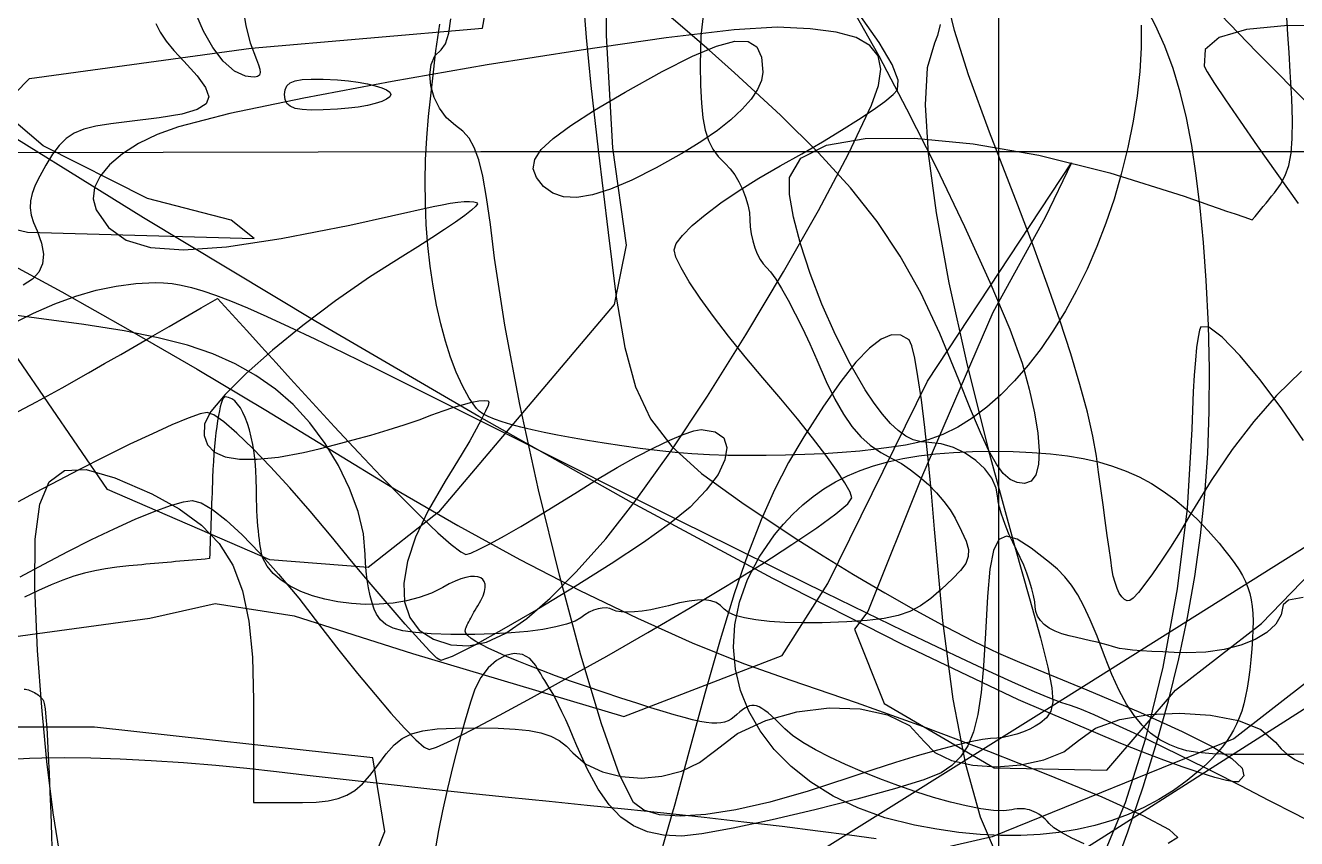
# Model space of a CAD drawing. Extents: x -75 to 75, y -75 to 75.
# Drawn here: x -26.06 to 8.11, y -32.56 to -10.71 of the extents above; entities that cross this region are included whole.
import ezdxf

# ---------------------------------------------------------------- set-up
doc = ezdxf.new("R2010")
doc.units = 0
for name, color, linetype in [('butterfly', 7, 'CONTINUOUS'), ('crosshair', 7, 'CONTINUOUS'), ('crown', 7, 'CONTINUOUS'), ('darth', 7, 'CONTINUOUS'), ('hellokitty', 7, 'CONTINUOUS'), ('jackskellington', 7, 'CONTINUOUS'), ('m4', 7, 'CONTINUOUS'), ('mushroom', 7, 'CONTINUOUS'), ('nes', 7, 'CONTINUOUS'), ('skullbones', 7, 'CONTINUOUS'), ('stormtrooper', 7, 'CONTINUOUS'), ('thundercats', 7, 'CONTINUOUS'), ('wolf', 7, 'CONTINUOUS')]:
    doc.layers.add(name, color=color, linetype=linetype)

msp = doc.modelspace()

# ---------------------------------------------------------------- linework, layer by layer
at = {"layer": 'butterfly', "color": 7}
for points in [[(-18.586286, -22.184556), (-18.166716, -22.088177), (-17.715373, -21.975147), (-17.246418, -21.84953), (-16.774016, -21.715503), (-16.312329, -21.577186), (-15.875521, -21.438671), (-15.477755, -21.304136), (-15.133194, -21.1777), (-14.827822, -21.064811), (-14.542373, -20.969166), (-14.283136, -20.892148), (-14.056397, -20.835139), (-13.868445, -20.799607), (-13.725566, -20.786907), (-13.634051, -20.798478), (-13.600185, -20.835647), (-13.621679, -20.923164), (-13.688828, -21.078979), (-13.796795, -21.294371), (-13.94074, -21.560619), (-14.115828, -21.869032), (-14.317221, -22.210888), (-14.540082, -22.577466), (-14.779573, -22.960046), (-15.234675, -23.740617), (-15.571635, -24.459888), (-15.790075, -25.112753), (-15.88962, -25.694102), (-15.869893, -26.198829), (-15.730519, -26.621795), (-15.471122, -26.957894), (-15.091324, -27.202016), (-14.621995, -27.354698), (-14.150821, -27.384529), (-13.663073, -27.282901), (-13.144019, -27.041262), (-12.578922, -26.651033), (-11.953053, -26.103579), (-11.25168, -25.390347), (-10.460068, -24.50273), (-9.665418, -23.498272), (-8.737413, -22.192656), (-7.728716, -20.671789), (-6.691979, -19.021635), (-5.679862, -17.328133), (-4.745026, -15.677189), (-3.940128, -14.15477), (-3.317826, -12.846811), (-3.127, -12.317954), (-3.064748, -11.879155), (-3.139294, -11.523612), (-3.358863, -11.244522), (-3.731678, -11.035085), (-4.265966, -10.888584), (-4.96995, -10.798188), (-5.851855, -10.757096), (-7.012948, -10.827116), (-8.83992, -11.042762), (-11.121282, -11.368926), (-13.645545, -11.7705), (-16.201223, -12.212375), (-18.576826, -12.659443), (-20.560864, -13.076568), (-21.94185, -13.42864), (-22.515735, -13.635227), (-23.022393, -13.880196), (-23.453032, -14.154657), (-23.79886, -14.449805), (-24.051086, -14.75675), (-24.200916, -15.066658), (-24.239558, -15.370639), (-24.158221, -15.659917), (-23.822703, -16.136224), (-23.349917, -16.474326), (-22.694584, -16.673829), (-21.811424, -16.734337), (-20.655154, -16.655456), (-19.180496, -16.436762), (-17.342169, -16.077832), (-15.094891, -15.57827), (-14.859211, -15.527809), (-14.638899, -15.48827), (-14.438809, -15.460047), (-14.263796, -15.443396), (-14.118712, -15.438598), (-14.00841, -15.446218), (-13.937748, -15.466256), (-13.911574, -15.499276), (-13.950469, -15.562607), (-14.066297, -15.669597), (-14.250834, -15.814462), (-14.495857, -15.991444), (-14.793143, -16.194756), (-15.134469, -16.418643), (-15.511614, -16.657347), (-15.916353, -16.905082), (-16.814933, -17.477372), (-17.723399, -18.111948), (-18.603598, -18.776469), (-19.417381, -19.438675), (-20.126596, -20.066196), (-20.693094, -20.626774), (-21.078722, -21.088095), (-21.245331, -21.417815), (-21.25548, -21.731194), (-21.1659, -21.982937), (-20.977525, -22.172816), (-20.691285, -22.300521), (-20.308111, -22.365799), (-19.828933, -22.368622), (-19.254683, -22.308254), (-18.586289, -22.184669), (-18.586289, -22.184669), (-18.586288, -22.184669), (-18.586288, -22.184669), (-18.586288, -22.184669), (-18.586288, -22.184669), (-18.586288, -22.184669), (-18.586288, -22.184669), (-18.586286, -22.184726)], [(9.351933, -10.715384), (7.869935, -10.70861), (6.764365, -10.8134), (6.027117, -11.02992), (5.650083, -11.358484), (5.625157, -11.799371), (5.707473, -11.953747), (5.903853, -12.26374), (6.201448, -12.710695), (6.587408, -13.275986), (7.048884, -13.94093), (7.573027, -14.686871), (8.146988, -15.495156)], [(0.065741, -33.055869), (-0.386836, -31.986049), (-0.781255, -30.573922), (-1.118696, -28.816016), (-1.400339, -26.708861), (-1.627364, -24.24904), (-1.707068, -23.277688), (-1.793869, -22.360409), (-1.884976, -21.518117), (-1.977601, -20.771639), (-2.068954, -20.141888), (-2.156244, -19.649664), (-2.236684, -19.31588), (-2.307483, -19.16142), (-2.528744, -19.032134), (-2.776182, -19.021974), (-3.05569, -19.136105), (-3.37316, -19.380001), (-3.734482, -19.759138), (-4.145551, -20.278879), (-4.612256, -20.944641), (-5.14049, -21.761844), (-5.546606, -22.450522), (-5.924847, -23.185429), (-6.286692, -23.998257), (-6.643621, -24.920616), (-7.007112, -25.98417), (-7.388645, -27.220558), (-7.799698, -28.661415), (-8.25175, -30.33838), (-8.606167, -31.637279), (-8.98262, -32.936828)], [(8.292365, -21.861412), (7.7139, -21.012685), (7.131975, -20.235134), (6.584795, -19.577387), (6.110569, -19.087986), (5.747503, -18.8155), (5.533805, -18.808445), (5.495904, -18.901634), (5.45818, -19.08903), (5.421629, -19.359342), (5.387245, -19.701255), (5.356023, -20.103562), (5.328958, -20.554892), (5.307044, -21.04404), (5.291276, -21.55966), (5.16318, -23.690212), (4.894327, -25.853586), (4.510768, -27.955577), (4.038557, -29.901895), (3.503743, -31.598332), (2.932381, -32.950657)]]:
    msp.add_lwpolyline(points, dxfattribs=at)
at = {"layer": 'crosshair', "color": 7}
msp.add_open_spline([(0.09992, 74.90009), (0.09992, 24.966696), (0.09992, -24.966701), (0.09992, -74.900096)], degree=3, dxfattribs=at)
at = {"layer": 'crown', "color": 7}
msp.add_lwpolyline([(-47.367094, -14.258825), (-46.596695, -14.24048), (-45.376146, -14.2227), (-43.730017, -14.205485), (-41.682893, -14.189116), (-39.259343, -14.173876), (-36.483948, -14.159483), (-33.381278, -14.146218), (-29.975917, -14.134083), (-26.292435, -14.123358), (-22.355412, -14.114045), (-18.189422, -14.106143), (-13.819044, -14.099934), (-9.268852, -14.095418), (-4.563423, -14.092596), (0.272667, -14.092596), (7.755807, -14.092596), (14.421119, -14.095418)], dxfattribs=at)
at = {"layer": 'darth', "color": 7}
for points in [[(3.387782, -30.011764), (0.637876, -28.83151), (-2.48814, -27.34863), (-5.965229, -25.576839), (-9.768356, -23.529994), (-13.872484, -21.22184), (-18.252578, -18.666205), (-22.883601, -15.876833), (-27.740519, -12.867526), (-28.017208, -12.660657), (-28.21329, -12.400956), (-28.327999, -12.033277), (-28.36057, -11.50253), (-28.310242, -10.753568), (-28.176244, -9.731247)], [(-11.056449, -10.11727), (-10.987796, -11.033392), (-10.857126, -12.323881), (-10.661221, -14.051025), (-10.396865, -16.277109), (-10.177015, -18.010885), (-9.95029, -19.363435), (-9.66222, -20.424026), (-9.258339, -21.281868), (-8.684178, -22.026201), (-7.88527, -22.746235), (-6.807146, -23.531208), (-5.395338, -24.47033), (-4.620042, -24.965687), (-3.800279, -25.466829), (-2.960889, -25.96004), (-2.126713, -26.431521), (-1.322591, -26.867526), (-0.573364, -27.254312), (0.096127, -27.578133), (0.661042, -27.825162), (2.466607, -28.564444), (3.913688, -29.178418), (5.028627, -29.681479), (5.837767, -30.088048), (6.367451, -30.412463), (6.644022, -30.669116), (6.693822, -30.8724), (6.543194, -31.03671), (6.436156, -31.042072), (6.221122, -31.000953), (5.911036, -30.917443), (5.518839, -30.795777), (5.057473, -30.640188), (4.53988, -30.454824), (3.979003, -30.24392), (3.387782, -30.011679)], [(8.239763, -19.996995), (7.570982, -20.656012), (6.958662, -21.350082), (6.380855, -22.10243), (5.81561, -22.936227), (5.240976, -23.874672), (4.977068, -24.314431), (4.71755, -24.729128), (4.469054, -25.109338), (4.238212, -25.445719), (4.031655, -25.728872), (3.856017, -25.949372), (3.71793, -26.09785), (3.624023, -26.164877), (3.551258, -26.169393), (3.47905, -26.136232), (3.408974, -26.068301), (3.342605, -25.968451), (3.281518, -25.839475), (3.227284, -25.684196), (3.181483, -25.505465), (3.145684, -25.306132), (3.11171, -25.069121), (3.069037, -24.767087), (3.019385, -24.41239), (2.964474, -24.017477), (2.906022, -23.59468), (2.845748, -23.156445), (2.78537, -22.715162), (2.72661, -22.283221), (2.632948, -21.744092), (2.485052, -21.100343), (2.285724, -20.360949), (2.037772, -19.5348), (1.744001, -18.630927), (1.407216, -17.658248), (1.030223, -16.62571), (0.615828, -15.542315), (-0.142317, -13.578048), (-0.70763, -12.033982), (-1.091062, -10.845262), (-1.303566, -9.946949)], [(-3.773691, -10.370367), (-3.123076, -11.52333), (-2.372715, -12.948016), (-1.583879, -14.519683), (-0.817841, -16.113618), (-0.135871, -17.605049), (0.40076, -18.869264), (0.73078, -19.78149), (0.923729, -20.485522), (1.064212, -21.117361), (1.15209, -21.670319), (1.187225, -22.137707), (1.169481, -22.512865), (1.098718, -22.789076), (0.9748, -22.959736), (0.797588, -23.0181), (0.594439, -22.993828), (0.407241, -22.910234), (0.225476, -22.750722), (0.038629, -22.498641), (-0.163819, -22.137482), (-0.392385, -21.650648), (-0.657586, -21.021575), (-0.96994, -20.233723), (-1.480653, -18.98712), (-1.994194, -17.893057), (-2.543806, -16.906013), (-3.162729, -15.980522), (-3.884204, -15.071032), (-4.741475, -14.132051), (-5.767781, -13.118111), (-6.996365, -11.983634), (-7.680199, -11.37426), (-8.33461, -10.805751), (-8.9441, -10.290583)], [(-26.679619, -16.998441), (-25.083272, -17.871269), (-23.306273, -18.872537), (-21.445871, -19.948256), (-19.599319, -21.044378), (-17.863867, -22.10686), (-16.137261, -23.158138), (-14.43446, -24.144279), (-12.769165, -25.058397), (-11.155074, -25.893605), (-9.605886, -26.643075), (-8.1353, -27.299947), (-6.757015, -27.857336), (-5.48473, -28.308383), (-3.730766, -28.900937), (-1.930327, -29.546633), (-0.17146, -30.209686), (1.457791, -30.854338), (2.869379, -31.444832), (3.975258, -31.945381), (4.687383, -32.320257), (4.917708, -32.533673), (4.658001, -32.696572)], [(-3.194904, -32.568612), (-3.90879, -32.469919), (-4.759801, -32.359937), (-5.716081, -32.242335), (-6.745775, -32.120839), (-7.817027, -31.999088), (-8.897981, -31.880809), (-9.956783, -31.76967), (-10.961576, -31.669368), (-11.978333, -31.568953), (-13.071423, -31.457504), (-14.206586, -31.338688), (-15.349563, -31.21626), (-16.466093, -31.093917), (-17.521918, -30.975383), (-18.482778, -30.864329), (-19.314412, -30.764507), (-20.104174, -30.675776), (-20.945024, -30.5965), (-21.811119, -30.528174), (-22.676612, -30.472266), (-23.515659, -30.430299), (-24.302415, -30.40377), (-25.011035, -30.394175), (-25.615675, -30.402924), (-25.945392, -30.41393), (-26.275108, -30.424937)]]:
    msp.add_lwpolyline(points, dxfattribs=at)
at = {"layer": 'hellokitty', "color": 7}
msp.add_lwpolyline([(-2.160893, -32.202429), (-2.954842, -32.002954), (-3.686041, -31.74077), (-4.351974, -31.421069), (-4.950128, -31.049043), (-5.477985, -30.629943), (-5.933032, -30.168962), (-6.312753, -29.671291), (-6.614633, -29.142181), (-6.836157, -28.586824), (-6.97481, -28.010413), (-7.028077, -27.418198), (-6.993443, -26.815343), (-6.868392, -26.207126), (-6.65041, -25.598683), (-6.336981, -24.995264), (-5.925591, -24.402089), (-5.68179, -24.109284), (-5.428313, -23.839338), (-5.163739, -23.591716), (-4.886642, -23.365826), (-4.595598, -23.161158), (-4.289183, -22.977177), (-3.965972, -22.813291), (-3.624543, -22.668962), (-3.26347, -22.543684), (-2.881329, -22.436863), (-2.476696, -22.347991), (-2.048147, -22.276504), (-1.594258, -22.221838), (-1.113605, -22.183484), (-0.604763, -22.160906), (-0.066309, -22.153568), (0.485927, -22.160624), (1.003782, -22.182637), (1.489719, -22.220765), (1.946201, -22.275855), (2.375688, -22.348951), (2.780644, -22.441012), (3.163531, -22.553082), (3.52681, -22.686093), (3.872944, -22.841118), (4.204395, -23.019087), (4.523624, -23.221074), (4.833095, -23.448009), (5.135269, -23.700936), (5.432609, -23.980844), (5.727576, -24.28872), (6.022632, -24.625581), (6.183277, -24.819976), (6.326024, -25.00136), (6.451649, -25.172528), (6.560923, -25.336329), (6.654622, -25.495616), (6.733519, -25.653208), (6.798387, -25.811902), (6.85, -25.974575), (6.889133, -26.144049), (6.916559, -26.323148), (6.933052, -26.51472), (6.939386, -26.721561), (6.936332, -26.946548), (6.924665, -27.192477), (6.90516, -27.462196), (6.878592, -27.75853), (6.849691, -28.031664), (6.816966, -28.2851), (6.779645, -28.520502), (6.736957, -28.739534), (6.688128, -28.943891), (6.632388, -29.135266), (6.568964, -29.315324), (6.497084, -29.485758), (6.415977, -29.648205), (6.32487, -29.804387), (6.222992, -29.955997), (6.10957, -30.104671), (5.983832, -30.252104), (5.845007, -30.39996), (5.692323, -30.549962), (5.525007, -30.703773), (5.169576, -31.000247), (4.797154, -31.269769), (4.407811, -31.512283), (4.001619, -31.727788), (3.578649, -31.916256), (3.138974, -32.077715), (2.682663, -32.212109), (2.20979, -32.319467), (1.720425, -32.399731), (1.21464, -32.452901), (0.692506, -32.478866), (0.154095, -32.478866), (-0.400521, -32.450644), (-0.971272, -32.395328), (-1.558085, -32.312834), (-2.160893, -32.203276)], dxfattribs=at)
at = {"layer": 'jackskellington', "color": 7}
msp.add_lwpolyline([(9.238415, -30.28662), (8.032639, -30.299038), (7.092846, -30.303836), (6.377337, -30.298756), (5.844417, -30.281258), (5.452383, -30.249395), (5.159539, -30.200881), (4.924186, -30.133486), (4.704626, -30.04501), (4.433127, -29.904378), (4.185352, -29.730473), (3.956844, -29.517198), (3.743149, -29.258484), (3.539811, -28.948266), (3.342379, -28.580446), (3.146394, -28.148928), (2.947402, -27.647673), (2.745947, -27.125505), (2.563004, -26.686255), (2.391712, -26.318237), (2.225202, -26.009824), (2.056611, -25.74939), (1.879072, -25.525221), (1.685721, -25.325718), (1.469693, -25.139197), (0.975263, -24.757746), (0.593652, -24.516643), (0.308256, -24.434178), (0.102468, -24.528722), (-0.040316, -24.818536), (-0.136699, -25.321908), (-0.203287, -26.05721), (-0.256683, -27.042701), (-0.307542, -27.91728), (-0.37435, -28.638047), (-0.463113, -29.223912), (-0.579842, -29.693812), (-0.730544, -30.066712), (-0.921229, -30.361522), (-1.157905, -30.597177), (-1.446582, -30.792644), (-1.906586, -30.979786), (-2.696765, -31.226194), (-3.710831, -31.505933), (-4.842499, -31.793009), (-5.985482, -32.061459), (-7.033493, -32.285374), (-7.880247, -32.438734), (-8.419457, -32.49563), (-8.90824, -32.467972), (-9.337408, -32.37927), (-9.717197, -32.220604), (-10.057844, -31.983227), (-10.369586, -31.658248), (-10.66266, -31.23689), (-10.9473, -30.710292), (-11.233744, -30.069648), (-11.333347, -29.833851), (-11.435604, -29.599494), (-11.537607, -29.372756), (-11.636453, -29.159791), (-11.729236, -28.966723), (-11.81305, -28.799732), (-11.88499, -28.664999), (-11.94215, -28.568649), (-11.992951, -28.489542), (-12.046669, -28.404339), (-12.101673, -28.315636), (-12.156336, -28.226172), (-12.209032, -28.138627), (-12.258131, -28.055653), (-12.302006, -27.97999), (-12.339029, -27.91426), (-12.496766, -27.719357), (-12.694839, -27.613157), (-12.919787, -27.590579), (-13.158152, -27.646177), (-13.396473, -27.774842), (-13.621291, -27.97141), (-13.819145, -28.230659), (-13.976576, -28.547397), (-14.097022, -28.899244), (-14.241165, -29.382775), (-14.398764, -29.957013), (-14.559574, -30.581034), (-14.713353, -31.213946), (-14.849857, -31.814797), (-14.958842, -32.342665), (-15.030066, -32.756601)], dxfattribs=at)
at = {"layer": 'm4', "color": 7}
for points in [[(-20.207807, -10.26888), (-20.13489, -10.720944), (-20.015594, -11.17408), (-19.849988, -11.619003), (-19.791333, -11.767311), (-19.757534, -11.885618), (-19.749815, -11.975816), (-19.769398, -12.03974), (-19.817507, -12.079307), (-19.895364, -12.096241), (-20.004193, -12.092572), (-20.145218, -12.070276), (-20.442789, -11.936446), (-20.74007, -11.670791), (-21.021933, -11.303676), (-21.273252, -10.86547), (-21.478901, -10.386538)], [(-9.711799, -31.591813), (-10.090733, -30.848581), (-10.576014, -29.477376), (-11.127036, -27.637174), (-11.703187, -25.48698), (-12.263858, -23.185824), (-12.76844, -20.892712), (-13.176323, -18.766619), (-13.446898, -16.966606), (-13.559939, -16.05658), (-13.663901, -15.327883), (-13.765995, -14.756129), (-13.873434, -14.31685), (-13.99343, -13.985606), (-14.133196, -13.738012), (-14.299944, -13.549572), (-14.500886, -13.395902), (-14.740306, -13.191094), (-14.932319, -12.932888), (-15.073239, -12.640958), (-15.159381, -12.334944), (-15.187058, -12.034462), (-15.152586, -11.759183), (-15.052278, -11.52872), (-14.882448, -11.362745), (-14.766315, -11.203685), (-14.67881, -10.913588), (-14.62095, -10.531798)], [(-22.551647, -10.654762), (-22.436962, -10.888076), (-22.276531, -11.126638), (-22.065387, -11.382924), (-21.79856, -11.66938), (-21.439866, -12.061189), (-21.214128, -12.374794), (-21.132217, -12.622218), (-21.205001, -12.815484), (-21.44335, -12.96667), (-21.858132, -13.087744), (-22.460216, -13.190783), (-23.260473, -13.287783), (-23.764318, -13.348432), (-24.168904, -13.41515), (-24.492125, -13.497276), (-24.751871, -13.60421), (-24.966036, -13.745293), (-25.152512, -13.929895), (-25.329191, -14.167385), (-25.513966, -14.467133), (-25.67435, -14.754379), (-25.794572, -15.002424), (-25.875956, -15.221344), (-25.919834, -15.421214), (-25.927533, -15.612052), (-25.90038, -15.803963), (-25.839706, -16.007022), (-25.746837, -16.231248), (-25.624147, -16.56077), (-25.574045, -16.853886), (-25.597495, -17.112092), (-25.695461, -17.336825), (-25.868905, -17.529611), (-26.118793, -17.691917)], [(-1.470273, -10.680162), (-1.544937, -10.980165), (-1.626184, -11.187146), (-1.818034, -11.848506), (-1.871833, -12.841533), (-1.790556, -14.147629), (-1.577177, -15.748196), (-1.234673, -17.624635), (-0.766015, -19.758348), (-0.174178, -22.13068), (0.537862, -24.72306), (0.931874, -26.1088), (1.223304, -27.168714), (1.419223, -27.952416), (1.526696, -28.509467), (1.552792, -28.889479), (1.504578, -29.141983), (1.389123, -29.316622), (1.213494, -29.462954), (1.0848, -29.545617), (0.934356, -29.622833), (0.767628, -29.692909), (0.590082, -29.75418), (0.40718, -29.804895), (0.22439, -29.84339), (0.047177, -29.867943), (-0.118994, -29.876974), (-0.33511, -29.898706), (-0.655464, -29.960286), (-1.064557, -30.057314), (-1.546886, -30.185528), (-2.086948, -30.340581), (-2.669241, -30.518212), (-3.278265, -30.714102), (-3.898516, -30.923934), (-5.0242, -31.29167), (-6.049819, -31.579932), (-6.968412, -31.787873), (-7.773017, -31.914732), (-8.456673, -31.95969), (-9.012419, -31.921957), (-9.433294, -31.800714), (-9.712338, -31.595143), (-9.712335, -31.595143), (-9.712335, -31.595143), (-9.712333, -31.595172), (-9.712333, -31.595172), (-9.712331, -31.595172), (-9.712331, -31.595172), (-9.712329, -31.595172), (-9.711792, -31.595172)], [(-19.095669, -12.566536), (-19.081465, -12.434625), (-19.034208, -12.330203), (-18.946927, -12.251378), (-18.812651, -12.196204), (-18.624409, -12.16276), (-18.375231, -12.149214), (-18.058146, -12.153447), (-17.666182, -12.173767), (-17.379029, -12.19832), (-17.11114, -12.233118), (-16.868378, -12.276524), (-16.656608, -12.326957), (-16.481691, -12.382753), (-16.349492, -12.44233), (-16.265872, -12.504108), (-16.236696, -12.566423), (-16.265872, -12.628766), (-16.349492, -12.690516), (-16.481691, -12.750121), (-16.656608, -12.805917), (-16.868378, -12.856322), (-17.11114, -12.899727), (-17.379029, -12.934525), (-17.666182, -12.959079), (-18.058146, -12.979399), (-18.375231, -12.983632), (-18.624409, -12.970085), (-18.812651, -12.93667), (-18.946927, -12.881496), (-19.034208, -12.802671), (-19.081465, -12.698249), (-19.095669, -12.566282)]]:
    msp.add_lwpolyline(points, dxfattribs=at)
at = {"layer": 'mushroom', "color": 7}
for points in [[(-9.008858, -22.141433), (-9.533669, -22.074236), (-10.032322, -22.00591), (-10.504227, -21.936568), (-10.948794, -21.866379), (-11.365435, -21.795485), (-11.753557, -21.72397), (-12.112572, -21.652031), (-12.44189, -21.579754), (-12.74092, -21.507308), (-13.009073, -21.434805), (-13.245759, -21.362386), (-13.450388, -21.290222), (-13.622369, -21.218397), (-13.761114, -21.147079), (-13.866032, -21.076411), (-13.936532, -21.006476), (-14.129172, -20.723605), (-14.309434, -20.39713), (-14.476761, -20.030495), (-14.630598, -19.627058), (-14.770389, -19.190263), (-14.895579, -18.723439), (-15.005611, -18.230002), (-15.099931, -17.713394), (-15.177981, -17.176946), (-15.239207, -16.624073), (-15.283053, -16.058217), (-15.308964, -15.48271), (-15.316383, -14.900965), (-15.304753, -14.316398), (-15.27352, -13.732368), (-15.222128, -13.152316), (-15.120412, -12.209299), (-15.023622, -11.385718), (-14.922066, -10.674574)], [(3.934084, -10.701357), (3.931968, -11.311494), (3.894902, -11.945365), (3.822799, -12.602491), (3.715581, -13.282364), (3.573166, -13.98442), (3.395477, -14.708207), (3.202599, -15.375211), (2.98449, -16.023335), (2.742798, -16.65032), (2.47917, -17.253908), (2.195254, -17.831871), (1.892696, -18.381894), (1.573144, -18.901719), (1.238245, -19.389089), (0.889647, -19.841717), (0.528997, -20.257402), (0.157943, -20.633802), (-0.221869, -20.968686), (-0.608791, -21.259799), (-1.001176, -21.504852), (-1.397376, -21.701618), (-1.795744, -21.84778), (-2.073371, -21.920114), (-2.402183, -21.986436), (-2.776161, -22.046493), (-3.189285, -22.099974), (-3.635534, -22.14671), (-4.108889, -22.186419), (-4.60333, -22.218874), (-5.112837, -22.24371), (-5.63139, -22.260926), (-6.152968, -22.270239), (-6.671553, -22.270239), (-7.181124, -22.262619), (-7.67566, -22.24625), (-8.149144, -22.22085), (-8.595553, -22.186278), (-9.008858, -22.142138)]]:
    msp.add_lwpolyline(points, dxfattribs=at)
at = {"layer": 'nes', "color": 7}
for points in [[(-57.410088, -6.919213), (-54.734169, -10.761555), (-51.695144, -15.157138), (-48.367521, -19.999479), (-44.825813, -25.182038), (-41.286814, -30.363949), (-37.966958, -35.20437), (-34.940212, -39.596905), (-32.280544, -43.435212), (-30.061922, -46.612922), (-28.35831, -49.023607), (-27.243676, -50.5609), (-26.791987, -51.118458), (-25.682153, -50.498896), (-22.681252, -48.662589), (-17.995512, -45.739726), (-11.831158, -41.86044), (-4.394416, -37.154893), (4.108486, -31.753301), (13.471324, -25.785796), (23.487872, -19.382541), (33.513742, -12.971186), (42.903301, -6.980455)], [(5.335309, -9.655865), (7.040377, -11.428644), (8.540267, -12.943952), (9.643741, -14.000648), (10.159563, -14.397594), (10.536889, -14.231026), (11.44788, -13.753647), (12.832628, -12.998957), (14.631225, -12.00037), (16.783761, -10.791386), (19.230329, -9.405506)], [(-9.325243, -27.023905), (-8.224369, -26.382076), (-7.197351, -25.764545), (-6.266665, -25.186159), (-5.454791, -24.661762), (-4.784205, -24.206227), (-4.277385, -23.834427), (-3.956809, -23.56118), (-3.844956, -23.401386), (-3.893733, -23.249719), (-4.03353, -22.99984), (-4.254545, -22.664927), (-4.546975, -22.258216), (-4.901018, -21.792945), (-5.306873, -21.28232), (-5.754736, -20.739578), (-6.234807, -20.1779), (-6.714878, -19.611903), (-7.162742, -19.056659), (-7.568597, -18.526335), (-7.92264, -18.034958), (-8.21507, -17.596667), (-8.436084, -17.225545), (-8.575881, -16.935703), (-8.624658, -16.741195), (-8.566379, -16.570733), (-8.399351, -16.349781), (-8.135283, -16.087597), (-7.785889, -15.793436), (-7.362879, -15.476586), (-6.877966, -15.146273), (-6.34286, -14.811783), (-5.769274, -14.482401), (-5.189721, -14.157422), (-4.637519, -13.835576), (-4.125578, -13.525273), (-3.666807, -13.234838), (-3.274118, -12.97271), (-2.960419, -12.747243), (-2.738621, -12.56679), (-2.621634, -12.439762), (-2.601252, -12.178932), (-2.764607, -11.755316), (-3.113894, -11.166064), (-3.651308, -10.408157)], [(-12.129772, -15.03488), (-12.325187, -14.793834), (-12.408947, -14.557077), (-12.369843, -14.3116), (-12.196666, -14.044477), (-11.878209, -13.742697), (-11.403264, -13.393306), (-10.760623, -12.98335), (-9.939076, -12.499875), (-8.940162, -11.943784), (-8.126371, -11.532022), (-7.481696, -11.262274), (-6.99013, -11.132226), (-6.635665, -11.139564), (-6.402295, -11.281888), (-6.274011, -11.556942), (-6.234807, -11.962354), (-6.271257, -12.186947), (-6.378677, -12.430081), (-6.554168, -12.688794), (-6.794834, -12.960151), (-7.097777, -13.241244), (-7.460099, -13.529055), (-7.878904, -13.820703), (-8.351293, -14.113226), (-9.101874, -14.535713), (-9.758882, -14.866957), (-10.329348, -15.108709), (-10.820309, -15.262689), (-11.238797, -15.330564), (-11.591848, -15.314195), (-11.886494, -15.215078), (-12.129772, -15.035049)], [(-26.402112, -21.162404), (-25.756659, -20.823144), (-25.071268, -20.448805), (-24.362679, -20.047541), (-23.929584, -19.797831), (-23.49649, -19.548149), (-23.063395, -19.298439), (-22.6303, -19.048729), (-22.197205, -18.799047), (-21.764111, -18.549336), (-21.331016, -18.299654), (-20.897921, -18.049944), (-20.504256, -18.48039), (-20.110592, -18.910835), (-19.716927, -19.34128), (-19.323262, -19.771754), (-18.929598, -20.202199), (-18.535933, -20.632644), (-18.142268, -21.06309), (-17.748604, -21.493535), (-17.108187, -22.185036), (-16.495684, -22.82966), (-15.925578, -23.413352), (-15.41235, -23.922001), (-14.970481, -24.341581), (-14.614453, -24.658008), (-14.358748, -24.857172), (-14.217847, -24.925019), (-14.087849, -24.888443), (-13.86339, -24.788338), (-13.556763, -24.631564), (-13.180256, -24.425062), (-12.746161, -24.175775), (-12.266769, -23.890533), (-11.75437, -23.576335), (-11.221255, -23.240039), (-10.681481, -22.903997), (-10.149998, -22.590476), (-9.640435, -22.306392), (-9.16642, -22.058572), (-8.741582, -21.853848), (-8.37955, -21.699134), (-8.093954, -21.601288), (-7.898421, -21.567139), (-7.518383, -21.626913), (-7.288587, -21.794694), (-7.203306, -22.053351), (-7.256811, -22.385611), (-7.443376, -22.774344), (-7.757273, -23.202278), (-8.192774, -23.652281), (-8.744151, -24.107082), (-9.447308, -24.602918), (-10.319122, -25.17772), (-11.284691, -25.786756), (-12.269118, -26.385349), (-13.197502, -26.928768), (-13.994944, -27.37228), (-14.586543, -27.671182), (-14.897401, -27.780769), (-14.996203, -27.712471), (-15.196222, -27.51675), (-15.485367, -27.207322), (-15.85155, -26.79793), (-16.282681, -26.302263), (-16.766671, -25.734065), (-17.291431, -25.107052), (-17.844872, -24.434968)], [(-17.844872, -24.434968), (-18.406092, -23.763251), (-18.95315, -23.137282), (-19.472392, -22.570777), (-19.950167, -22.077312), (-20.37282, -21.670601), (-20.7267, -21.364249), (-20.998153, -21.171943), (-21.173528, -21.107286), (-21.366279, -21.149845), (-21.687537, -21.264822), (-22.120157, -21.444287), (-22.646994, -21.680366), (-23.250904, -21.965157), (-23.914741, -22.290728), (-24.62136, -22.649263), (-25.353617, -23.032775), (-25.801714, -23.271196), (-26.249811, -23.509618)], [(-26.20406, -25.529623), (-25.564275, -25.189263), (-24.921314, -24.845714), (-24.28679, -24.525223), (-23.677071, -24.234788), (-23.108526, -23.981409), (-22.597523, -23.772141), (-22.16043, -23.613984), (-21.813618, -23.513936), (-21.573453, -23.479053), (-21.337424, -23.540436), (-21.030608, -23.719365), (-20.660992, -24.008079), (-20.236562, -24.398759), (-19.765303, -24.88356), (-19.255201, -25.454722), (-18.714242, -26.104397), (-18.150412, -26.824826), (-17.631279, -27.496938), (-17.131167, -28.123951), (-16.66215, -28.692149), (-16.236306, -29.187788), (-15.86571, -29.597208), (-15.562438, -29.906608), (-15.338567, -30.102329), (-15.206173, -30.170627), (-15.013838, -30.106393), (-14.618182, -29.922328), (-14.043324, -29.631328), (-13.313385, -29.246292), (-12.452487, -28.780118), (-11.48475, -28.24573), (-10.434296, -27.656027), (-9.325243, -27.023934)], [(8.366077, -24.714594), (1.899719, -28.78294), (-5.514709, -33.414771), (-12.942803, -38.028004), (-19.450159, -42.040696), (-24.102374, -44.870764), (-25.965045, -45.936237), (-25.996679, -45.927771), (-26.046364, -45.905757), (-26.111569, -45.872032), (-26.189766, -45.827977), (-26.278425, -45.775032), (-26.375014, -45.714693), (-26.477004, -45.648427), (-26.581862, -45.577759)]]:
    msp.add_lwpolyline(points, dxfattribs=at)
at = {"layer": 'skullbones', "color": 7}
for points in [[(-7.829444, -10.355776), (-7.902752, -10.992385), (-7.921023, -11.762598), (-7.91408, -12.32501), (-7.891265, -12.797873), (-7.849597, -13.193041), (-7.786098, -13.522422), (-7.697787, -13.797871), (-7.581685, -14.031213), (-7.434812, -14.234384), (-7.254189, -14.41924), (-7.120235, -14.558968), (-6.995268, -14.725169), (-6.882023, -14.911605), (-6.783236, -15.112096), (-6.70164, -15.320404), (-6.639971, -15.530377), (-6.600964, -15.735778), (-6.587355, -15.930455), (-6.578178, -16.120419), (-6.551874, -16.312358), (-6.51029, -16.501024), (-6.455269, -16.681166), (-6.388655, -16.847536), (-6.312292, -16.994856), (-6.228026, -17.117905), (-6.137698, -17.211377), (-6.029041, -17.329487), (-5.892238, -17.523035), (-5.732813, -17.781861), (-5.556299, -18.095721), (-5.368221, -18.454453), (-5.17411, -18.847843), (-4.979492, -19.265701), (-4.789895, -19.69784), (-4.535705, -20.273319), (-4.29899, -20.756314), (-4.070971, -21.158283), (-3.842867, -21.490685), (-3.605897, -21.764976), (-3.351281, -21.992589), (-3.070239, -22.185008), (-2.753989, -22.353664), (-2.514274, -22.48422), (-2.269064, -22.647768), (-2.025267, -22.837703), (-1.789795, -23.047507), (-1.569556, -23.270576), (-1.37146, -23.500333), (-1.202417, -23.730259), (-1.069336, -23.953779), (-0.894407, -24.299304), (-0.774521, -24.572128), (-0.71377, -24.793362), (-0.716251, -24.984031), (-0.786054, -25.165246), (-0.927274, -25.358004), (-1.144005, -25.583387), (-1.440341, -25.862476), (-1.723116, -26.108235), (-1.997249, -26.303985), (-2.283925, -26.455623), (-2.604329, -26.569104), (-2.979643, -26.650328), (-3.431054, -26.705248), (-3.979745, -26.739792), (-4.6469, -26.75983), (-5.169807, -26.763499), (-5.642646, -26.75221), (-6.062709, -26.726528), (-6.42729, -26.686847), (-6.733681, -26.633479), (-6.979177, -26.566846), (-7.16107, -26.487288), (-7.276654, -26.395199), (-7.377795, -26.295744), (-7.496993, -26.221802), (-7.637513, -26.173231), (-7.802615, -26.149807), (-7.995565, -26.152629), (-8.219623, -26.178876), (-8.478053, -26.229676), (-8.774118, -26.304803), (-9.01342, -26.364634), (-9.250223, -26.412048), (-9.478374, -26.44662), (-9.691722, -26.468069), (-9.884113, -26.475689), (-10.049397, -26.469198), (-10.181421, -26.448031), (-10.274033, -26.411906), (-10.353539, -26.377955), (-10.448001, -26.362997), (-10.553899, -26.366384), (-10.667717, -26.387268), (-10.785935, -26.424522), (-10.905035, -26.477354), (-11.0215, -26.544918), (-11.13181, -26.626311), (-11.284899, -26.717384), (-11.511383, -26.80078), (-11.80361, -26.875372), (-12.153932, -26.939916), (-12.554697, -26.9932), (-12.998254, -27.034065), (-13.476953, -27.061159), (-13.983143, -27.073576), (-14.622629, -27.073407), (-15.14913, -27.059014), (-15.574902, -27.027744), (-15.9122, -26.977113), (-16.17328, -26.904638), (-16.370398, -26.807751), (-16.515809, -26.683969), (-16.621774, -26.530778)], [(3.248455, -27.425084), (3.162764, -27.398555), (3.046646, -27.365874), (2.905228, -27.328282), (2.74364, -27.287049), (2.567008, -27.243502), (2.380462, -27.198855), (2.18913, -27.154461), (1.998139, -27.111564), (1.795649, -27.056784), (1.615139, -26.987216), (1.458137, -26.904187), (1.326169, -26.808965), (1.220763, -26.702878), (1.143446, -26.587195), (1.095745, -26.463186), (1.079187, -26.332207), (1.068649, -26.196797), (1.039148, -26.032769), (0.99274, -25.846446), (0.931481, -25.644093), (0.857427, -25.431974), (0.772635, -25.216441), (0.679161, -25.003702), (0.579061, -24.800079), (0.479009, -24.599278), (0.38567, -24.394695), (0.301085, -24.191975), (0.227298, -23.996874), (0.166352, -23.815095), (0.12029, -23.652366), (0.091154, -23.514387), (0.080988, -23.406861), (0.037219, -23.141685), (-0.085628, -22.878851), (-0.274858, -22.62852), (-0.517775, -22.40088), (-0.801686, -22.206118), (-1.113897, -22.054367), (-1.441713, -21.955872), (-1.772439, -21.920791), (-1.986513, -21.901882), (-2.193713, -21.843519), (-2.397481, -21.742794), (-2.601261, -21.596828), (-2.808497, -21.402772), (-3.02263, -21.157804), (-3.247105, -20.859043), (-3.485365, -20.503669), (-3.893489, -19.806495), (-4.285826, -19.025925), (-4.648326, -18.201385), (-4.96694, -17.372188), (-5.227622, -16.57776), (-5.416321, -15.857444), (-5.518989, -15.250638), (-5.521585, -14.796712), (-5.221172, -14.277564), (-4.526846, -13.929387), (-3.489124, -13.749781), (-2.158528, -13.736234), (-0.585574, -13.886602), (1.179218, -14.198401), (3.08533, -14.669232), (5.082244, -15.296725), (5.311469, -15.37651), (5.540692, -15.456294), (5.769918, -15.536078), (5.999142, -15.615862), (6.228366, -15.695675), (6.45759, -15.775459), (6.686816, -15.855243), (6.916041, -15.935027), (6.990318, -15.844406), (7.064598, -15.753756), (7.138877, -15.663134), (7.213155, -15.572513), (7.287434, -15.481891), (7.361712, -15.391242), (7.435992, -15.30062), (7.510269, -15.209998), (7.675805, -14.983515), (7.80444, -14.742638), (7.898624, -14.468714), (7.960808, -14.143086), (7.993438, -13.747184), (7.998961, -13.262298), (7.979829, -12.669857), (7.93849, -11.951178), (7.904909, -11.437111), (7.873129, -10.947653), (7.843878, -10.494234)], [(-16.621773, -26.529113), (-16.682344, -26.394804), (-16.738852, -26.228631), (-16.790059, -26.0372), (-16.834729, -25.827029), (-16.871625, -25.604694), (-16.899511, -25.376744), (-16.91715, -25.149752), (-16.923305, -24.93024), (-16.973635, -24.369182), (-17.11742, -23.769714), (-17.343853, -23.151732), (-17.642128, -22.535133), (-18.001437, -21.939841), (-18.410974, -21.385783), (-18.859932, -20.892882), (-19.337504, -20.481035), (-19.86854, -20.114936), (-20.421299, -19.802036), (-21.023723, -19.534038), (-21.703757, -19.302644), (-22.489344, -19.099585), (-23.408429, -18.916564), (-24.488956, -18.745312), (-25.758868, -18.577559), (-27.302569, -18.368771)], [(-25.110758, -33.150188), (-25.308501, -31.870084), (-25.479291, -30.493743), (-25.620932, -29.033948), (-25.731229, -27.50357), (-25.807663, -25.813426), (-25.794966, -24.513962), (-25.672014, -23.576222), (-25.417682, -22.971251), (-25.010848, -22.670091), (-24.430386, -22.643845), (-23.655174, -22.86347), (-22.664088, -23.300068), (-21.925758, -23.702037), (-21.324301, -24.138945), (-20.847851, -24.634866), (-20.484539, -25.21376), (-20.222496, -25.899673), (-20.049855, -26.716537), (-19.954748, -27.688426), (-19.925306, -28.8393), (-19.925141, -29.183131), (-19.924975, -29.526962), (-19.924809, -29.870822), (-19.924643, -30.214653), (-19.924477, -30.558485), (-19.924311, -30.902316), (-19.924146, -31.246147), (-19.92398, -31.590007), (-19.760109, -31.590007), (-19.596238, -31.590007), (-19.432367, -31.590007), (-19.268496, -31.590007), (-19.104625, -31.590007), (-18.940754, -31.590007), (-18.776883, -31.590007), (-18.613012, -31.590007), (-18.241107, -31.580694), (-17.925132, -31.549141), (-17.654124, -31.489987), (-17.417117, -31.397757), (-17.203147, -31.267032), (-17.001248, -31.092393), (-16.800456, -30.868449), (-16.589805, -30.589727), (-16.36082, -30.282838), (-16.148858, -30.04563), (-15.930024, -29.86927), (-15.680426, -29.744894), (-15.376168, -29.663586), (-14.993356, -29.616512), (-14.508098, -29.59478), (-13.896499, -29.589418), (-13.355061, -29.596474), (-12.899617, -29.619334), (-12.518946, -29.661159), (-12.201828, -29.7248), (-11.937042, -29.81322), (-11.713368, -29.929298), (-11.519584, -30.075969), (-11.344471, -30.256196), (-10.992153, -30.559134), (-10.548847, -30.773228), (-10.042473, -30.898788), (-9.500952, -30.936154), (-8.952205, -30.885665), (-8.424154, -30.747686), (-7.94472, -30.522501), (-7.541822, -30.210505), (-6.92103, -29.737528), (-6.161597, -29.385061), (-5.320871, -29.155784), (-4.456196, -29.052349), (-3.624919, -29.077467), (-2.884385, -29.233649), (-2.291941, -29.523576), (-1.904933, -29.949985), (-1.619135, -30.252302), (-1.166089, -30.466621), (-0.596083, -30.593283), (0.040595, -30.632596), (0.693658, -30.584872), (1.312819, -30.45045), (1.84779, -30.229696), (2.248282, -29.922892), (2.706829, -29.595825), (3.358106, -29.36508), (4.134828, -29.230093), (4.969709, -29.190215), (5.795462, -29.244853), (6.544802, -29.393443), (7.150443, -29.635364), (7.545099, -29.969995), (7.691207, -30.149545), (7.863335, -30.30567), (8.065149, -30.439838), (8.300318, -30.553602)], [(8.280677, -26.087012), (7.894302, -26.152149), (7.749698, -26.280899), (7.697331, -26.550111), (7.546869, -26.798128), (7.308274, -27.020039), (6.991505, -27.210934), (6.606522, -27.365902), (6.163287, -27.480033), (5.671758, -27.548444), (5.141897, -27.566224), (4.821737, -27.558604), (4.509902, -27.547315), (4.214155, -27.532639), (3.942264, -27.515141), (3.701993, -27.495386), (3.501109, -27.473937), (3.347377, -27.451641), (3.248562, -27.428781), (3.248562, -27.428781), (3.248562, -27.428781), (3.248562, -27.42881), (3.248562, -27.42881), (3.248562, -27.42881), (3.248562, -27.42881), (3.248562, -27.42881), (3.248456, -27.42881)]]:
    msp.add_lwpolyline(points, dxfattribs=at)
at = {"layer": 'stormtrooper', "color": 7}
for points in [[(-26.428711, -18.736619), (-25.84281, -18.440624), (-25.269114, -18.190491), (-24.707186, -17.985964), (-24.156592, -17.826763), (-23.616897, -17.71266), (-23.087664, -17.643375), (-22.568459, -17.618539), (-22.346526, -17.623902), (-22.116678, -17.644786), (-21.870376, -17.684608), (-21.599077, -17.747176), (-21.294244, -17.836161), (-20.947332, -17.955202), (-20.549807, -18.107997), (-20.093124, -18.298187), (-19.568745, -18.529468), (-18.96813, -18.80551), (-18.282739, -19.129924), (-17.504029, -19.506465), (-16.623463, -19.938745), (-15.6325, -20.430432), (-14.5226, -20.985225), (-13.285222, -21.606763), (-11.576371, -22.465424), (-9.970972, -23.269531), (-8.468352, -24.019396), (-7.067839, -24.715412), (-5.768765, -25.357835), (-4.570457, -25.94703), (-3.472245, -26.48328), (-2.473457, -26.966925), (-1.573423, -27.39833), (-0.771471, -27.777749), (-0.066929, -28.10555), (0.540871, -28.382043), (1.052603, -28.607567), (1.468936, -28.782432), (1.790543, -28.906948), (2.018093, -28.981455), (2.271997, -29.070299), (2.654375, -29.229839), (3.146508, -29.450565), (3.729678, -29.722938), (4.385165, -30.037418), (5.094247, -30.384523), (5.838207, -30.754742), (6.598324, -31.138536), (7.355879, -31.526366), (8.092152, -31.908777), (8.788423, -32.276202)], [(2.400805, -32.703317), (2.066186, -32.548518), (1.790921, -32.403964), (1.58475, -32.2729), (1.457413, -32.1586), (1.406055, -32.098712), (1.352591, -32.043538), (1.297149, -31.993105), (1.239858, -31.947498), (1.180847, -31.906717), (1.120245, -31.870846), (1.058179, -31.839943), (0.994778, -31.813978), (0.930171, -31.793094), (0.864486, -31.77729), (0.797852, -31.766565), (0.730398, -31.761203), (0.662251, -31.760949), (0.593541, -31.766029), (0.524395, -31.776471), (0.454943, -31.792276), (0.239894, -31.819369), (-0.042411, -31.808644), (-0.382315, -31.763291), (-0.770158, -31.68695), (-1.196283, -31.583064), (-1.651031, -31.455105), (-2.124746, -31.306486), (-2.607767, -31.140653), (-3.090439, -30.961131), (-3.563102, -30.771308), (-4.016097, -30.574656), (-4.439768, -30.374645), (-4.824457, -30.174691), (-5.160504, -29.978292), (-5.438252, -29.788893), (-5.648043, -29.609908), (-5.779124, -29.479972), (-5.897108, -29.366068), (-6.003352, -29.267741), (-6.099211, -29.184627), (-6.18604, -29.116301), (-6.265194, -29.062396), (-6.338031, -29.022462), (-6.405904, -28.996215), (-6.47017, -28.982951), (-6.532184, -28.982669), (-6.593301, -28.994522), (-6.654878, -29.018511), (-6.718269, -29.053958), (-6.78483, -29.100581), (-6.855917, -29.157929), (-6.932885, -29.225634), (-7.01195, -29.292887), (-7.091413, -29.349614), (-7.174502, -29.395419), (-7.264443, -29.429793), (-7.364462, -29.452371), (-7.477786, -29.462531), (-7.607639, -29.459709), (-7.75725, -29.443904), (-7.929843, -29.414497), (-8.128646, -29.37095), (-8.356884, -29.31284), (-8.617783, -29.239717), (-8.914571, -29.151099), (-9.250472, -29.046564), (-9.628714, -28.92566), (-10.052522, -28.787907), (-10.529614, -28.630117), (-10.981752, -28.476729), (-11.408132, -28.328139), (-11.80795, -28.184714), (-12.180403, -28.046735), (-12.524686, -27.914599), (-12.839995, -27.788615), (-13.125528, -27.669178), (-13.380479, -27.556572), (-13.604044, -27.45119), (-13.795421, -27.353343), (-13.953805, -27.263399), (-14.078391, -27.181696), (-14.168377, -27.108572), (-14.222958, -27.044395), (-14.241331, -26.989474), (-14.239581, -26.972823), (-14.234408, -26.951092), (-14.226, -26.924563), (-14.214531, -26.893632), (-14.200174, -26.858721), (-14.183105, -26.820084), (-14.163497, -26.778174), (-14.141526, -26.733245), (-14.117362, -26.685718), (-14.091183, -26.635906), (-14.063161, -26.584175), (-14.033473, -26.530835), (-14.002292, -26.47631), (-13.969793, -26.420881), (-13.936148, -26.364916), (-13.901533, -26.308782), (-13.819062, -26.16516), (-13.758715, -26.034858), (-13.719787, -25.918215), (-13.701575, -25.815627), (-13.703382, -25.727461), (-13.724492, -25.654083), (-13.764208, -25.595833), (-13.821826, -25.553132), (-13.896643, -25.526321), (-13.987955, -25.515879), (-14.095059, -25.521806), (-14.217252, -25.544948), (-14.353829, -25.585362), (-14.504089, -25.643556), (-14.667326, -25.719813), (-14.842838, -25.814583), (-15.144408, -25.963822), (-15.47119, -26.082468), (-15.817791, -26.171425), (-16.17882, -26.231566), (-16.548885, -26.263768), (-16.922594, -26.268848), (-17.294555, -26.247964), (-17.659376, -26.201623), (-18.011666, -26.13087), (-18.346034, -26.036579), (-18.657086, -25.919654), (-18.939431, -25.780942), (-19.187678, -25.621317), (-19.396435, -25.441683), (-19.56031, -25.242942), (-19.67391, -25.025913), (-19.691647, -24.97246), (-19.708888, -24.906251), (-19.725542, -24.828273), (-19.741522, -24.739486), (-19.756736, -24.640793), (-19.771096, -24.53321), (-19.78451, -24.417611), (-19.796891, -24.295014), (-19.808152, -24.166321), (-19.818199, -24.032491), (-19.826945, -23.894484), (-19.834302, -23.75326), (-19.840181, -23.60975), (-19.844491, -23.464886), (-19.847143, -23.319626), (-19.848047, -23.174959), (-19.852235, -22.914778), (-19.864554, -22.6636), (-19.884639, -22.42247), (-19.912131, -22.192487), (-19.946661, -21.974752), (-19.987868, -21.770282), (-20.035388, -21.580177), (-20.088857, -21.40551), (-20.147911, -21.247381), (-20.212187, -21.106834), (-20.281321, -20.984942), (-20.354949, -20.882834), (-20.432708, -20.801526), (-20.514234, -20.742118), (-20.599162, -20.705684), (-20.687131, -20.693266), (-20.713905, -20.704555), (-20.740761, -20.737631), (-20.767527, -20.791366), (-20.794028, -20.864716), (-20.820086, -20.956494), (-20.845528, -21.06563), (-20.87018, -21.190993), (-20.893867, -21.331483), (-20.916417, -21.485972), (-20.937651, -21.653329), (-20.957398, -21.832484), (-20.97548, -22.022307), (-20.991725, -22.221668), (-21.005957, -22.42944), (-21.018002, -22.64455), (-21.027685, -22.865869), (-21.032802, -23.001674), (-21.037919, -23.137451), (-21.043036, -23.273228), (-21.048152, -23.409034), (-21.053269, -23.544811), (-21.058386, -23.680588), (-21.063502, -23.816393), (-21.068619, -23.95217), (-21.073736, -24.087948), (-21.078852, -24.223753), (-21.083969, -24.35953), (-21.089086, -24.495307), (-21.094202, -24.631112), (-21.099319, -24.76689), (-21.104436, -24.902667), (-21.109553, -25.038472), (-21.223438, -25.048632), (-21.337324, -25.058792), (-21.451209, -25.068952), (-21.565095, -25.079112), (-21.678981, -25.089272), (-21.792868, -25.099432), (-21.906752, -25.109592), (-22.020638, -25.119752), (-22.134524, -25.129912), (-22.248409, -25.140072), (-22.362295, -25.150232), (-22.47618, -25.160392), (-22.590066, -25.170552), (-22.703952, -25.180712), (-22.817839, -25.190872), (-22.931723, -25.201032), (-23.282217, -25.233967), (-23.603409, -25.269894), (-23.903328, -25.312256), (-24.190004, -25.36441), (-24.471464, -25.42983), (-24.755738, -25.511872), (-25.050856, -25.613951), (-25.364844, -25.739484), (-25.705733, -25.891884), (-26.081552, -26.074566)], [(-26.095514, -28.545252), (-26.056326, -28.55005), (-26.016502, -28.557952), (-25.976332, -28.568677), (-25.936101, -28.581941), (-25.8961, -28.597746), (-25.856614, -28.61609), (-25.817931, -28.636692), (-25.780342, -28.65927), (-25.744133, -28.683824), (-25.709594, -28.71007), (-25.677009, -28.737728), (-25.646669, -28.766853), (-25.618862, -28.797192), (-25.593874, -28.828632), (-25.571996, -28.860946), (-25.551436, -28.932715), (-25.530315, -29.079866), (-25.508787, -29.298334), (-25.487013, -29.584028), (-25.46515, -29.932939), (-25.443356, -30.340976), (-25.421789, -30.804074), (-25.400608, -31.318199), (-25.379969, -31.879285), (-25.360033, -32.48324), (-25.340955, -33.126058)]]:
    msp.add_lwpolyline(points, dxfattribs=at)
at = {"layer": 'thundercats', "color": 7}
msp.add_lwpolyline([(3.113965, -33.62545), (3.571086, -32.381189), (3.981445, -31.175507), (4.346186, -30.00245), (4.666456, -28.85612), (4.9434, -27.73059), (5.178162, -26.619989), (5.371889, -25.518363), (5.525726, -24.419813), (5.640818, -23.318412), (5.718311, -22.208263), (5.759349, -21.083438), (5.765078, -19.938039), (5.736645, -18.766168), (5.675194, -17.561869), (5.601889, -16.545813), (5.514527, -15.606436), (5.410853, -14.738151), (5.28861, -13.935398), (5.145542, -13.192589), (4.979392, -12.504165), (4.787905, -11.864593), (4.568825, -11.268257), (4.319895, -10.709598), (4.03886, -10.183056)], dxfattribs=at)
at = {"layer": 'wolf', "color": 7}
for points in [[(-10.473105, -7.811543), (-10.448862, -10.978358), (-10.281659, -13.993931), (-9.9084, -16.616227), (-10.236459, -18.206182), (-14.959624, -23.785659), (-16.850654, -25.27266), (-19.485207, -25.073411), (-23.849979, -23.184498), (-27.849123, -17.35548), (-28.06534, -15.777999), (-26.005195, -16.262687), (-19.91022, -16.431118), (-20.524214, -15.942337), (-22.774907, -15.355174), (-25.581736, -13.939519), (-26.751864, -12.949483), (-25.952693, -12.134792), (-19.988183, -11.314485), (-13.770283, -10.783174), (-12.619192, -4.303013)], [(-31.453726, -27.828126), (-22.713487, -26.638926), (-20.959219, -26.240993), (-18.838632, -26.576837), (-15.657293, -27.586431), (-9.978781, -29.283546), (-5.723099, -27.642932), (-4.49521, -25.705081), (-1.809447, -20.266856), (2.055811, -14.398497), (1.351757, -15.866052), (-0.058365, -18.419288), (-1.974468, -22.859604), (-3.4201, -26.455848), (-3.770954, -26.933058), (-2.981533, -28.934578), (-0.020154, -30.657178), (3.003596, -30.71969), (4.856282, -28.574547), (7.168084, -26.782464), (9.849868, -24.008756)], [(8.506804, -28.263708), (6.423688, -29.87816), (-0.078775, -32.513551), (-7.065303, -34.115642)], [(-16.752534, -33.269144), (-16.401681, -32.371311), (-16.722312, -30.392764), (-24.202137, -29.56447), (-31.010473, -29.56447)]]:
    msp.add_lwpolyline(points, dxfattribs=at)

doc.saveas('drawing.dxf')
